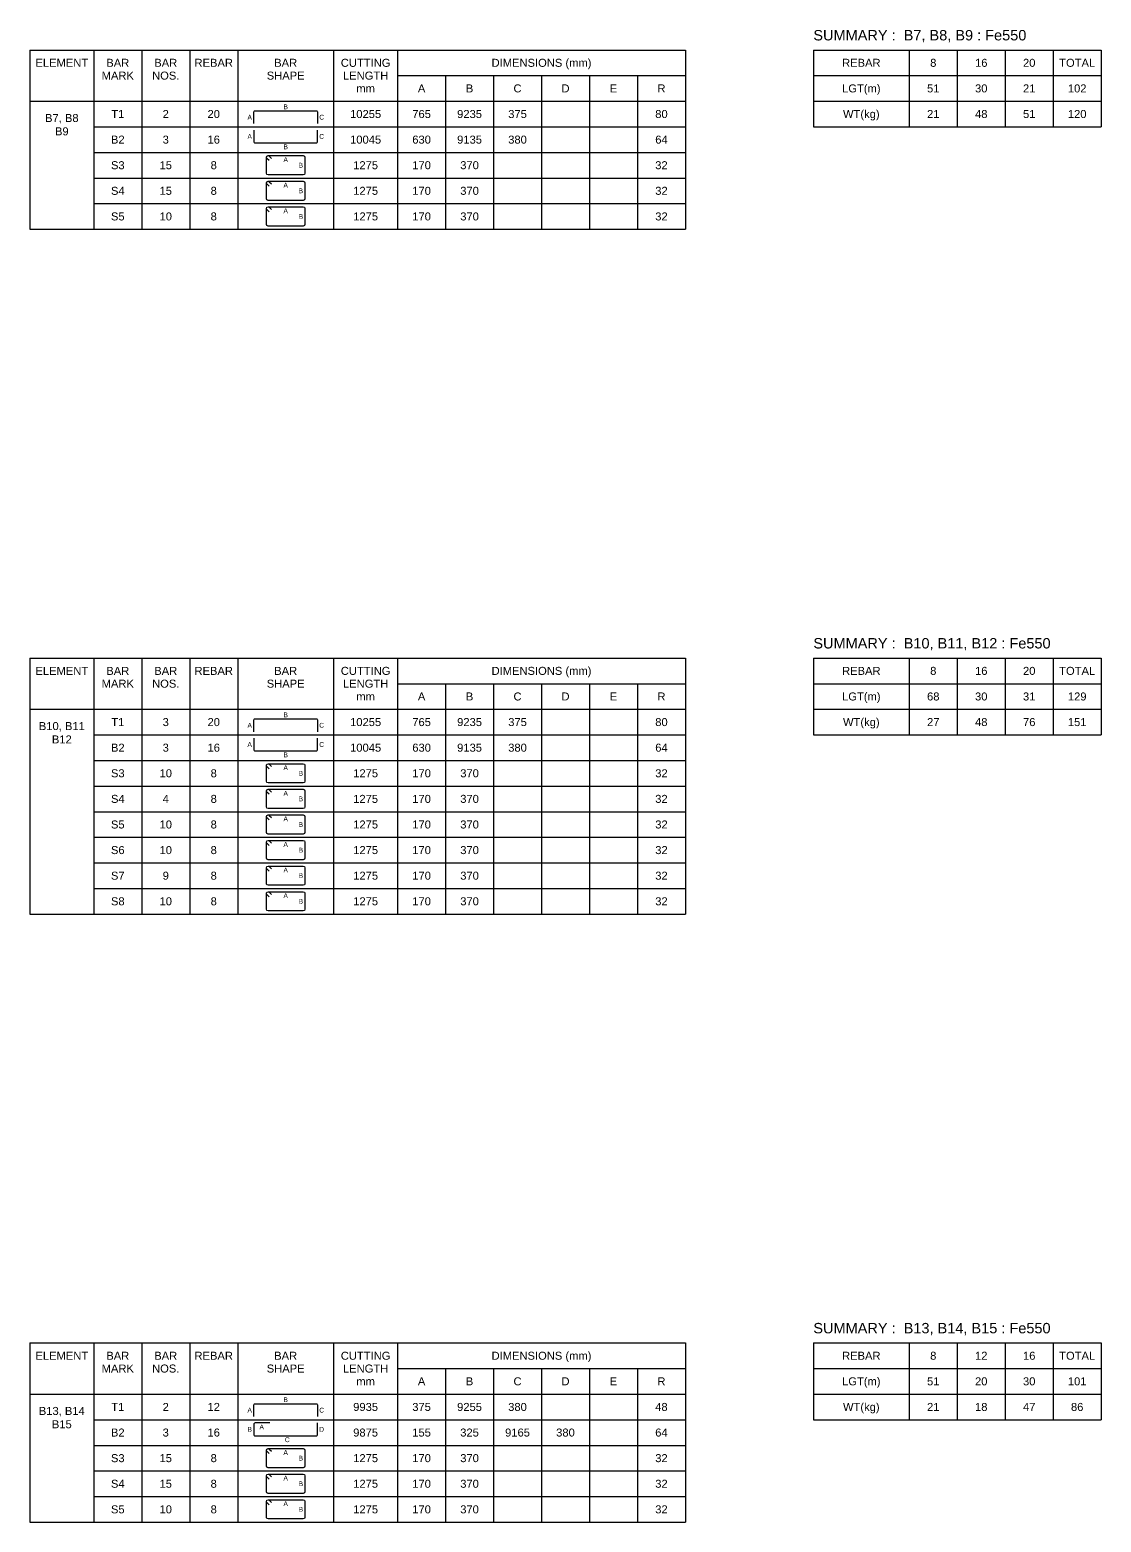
# Model space of a CAD drawing. Header units: inches. Extents: x -820 to 83376, y -186800 to 1700.
# Drawn here: x 33672 to 67172, y -90000 to -43370 of the extents above; entities that cross this region are included whole.
import ezdxf
from ezdxf.enums import TextEntityAlignment as Align

# ---------------------------------------------------------------- set-up
doc = ezdxf.new("R2010")
doc.units = ezdxf.units.IN
doc.header["$LTSCALE"] = 1000
doc.header["$MEASUREMENT"] = 0
for name, color, linetype in [('Dimension', 31, 'Continuous'), ('Reinforcement', 4, 'Continuous'), ('Schedule Header', 4, 'Continuous'), ('Schedule Line', 60, 'Continuous'), ('Text', 31, 'Continuous')]:
    doc.layers.add(name, color=color, linetype=linetype)
doc.styles.add('SC-SansSerif', font='SansSerif')

msp = doc.modelspace()

# ---------------------------------------------------------------- linework, layer by layer
at = {"layer": 'Reinforcement'}
for points in [[(40672, -46300), (40672, -45950, -0.5), (40722, -45900), (42622, -45900, -0.5), (42672, -45950), (42672, -46300)], [(40672, -46500), (40672, -46850, 0.5), (40722, -46900), (42622, -46900, 0.5), (42672, -46850), (42672, -46500)], [(41157.4, -47456.1), (41086.6, -47385.4, -0.1989124), (41072, -47350, -0.4142046), (41122, -47300, -0.1989044), (41157.4, -47314.6), (41228.1, -47385.4)], [(41157.4, -48256.1), (41086.6, -48185.4, -0.1989124), (41072, -48150, -0.4142046), (41122, -48100, -0.1989044), (41157.4, -48114.6), (41228.1, -48185.4)], [(41157.4, -49056.1), (41086.6, -48985.4, -0.1989124), (41072, -48950, -0.4142046), (41122, -48900, -0.1989044), (41157.4, -48914.6), (41228.1, -48985.4)], [(40672, -65300), (40672, -64950, -0.5), (40722, -64900), (42622, -64900, -0.5), (42672, -64950), (42672, -65300)], [(40672, -65500), (40672, -65850, 0.5), (40722, -65900), (42622, -65900, 0.5), (42672, -65850), (42672, -65500)], [(41157.4, -66456.1), (41086.6, -66385.4, -0.1989124), (41072, -66350, -0.4142046), (41122, -66300, -0.1989044), (41157.4, -66314.6), (41228.1, -66385.4)], [(41157.4, -67256.1), (41086.6, -67185.4, -0.1989124), (41072, -67150, -0.4142046), (41122, -67100, -0.1989044), (41157.4, -67114.6), (41228.1, -67185.4)], [(41157.4, -68056.1), (41086.6, -67985.4, -0.1989124), (41072, -67950, -0.4142046), (41122, -67900, -0.1989044), (41157.4, -67914.6), (41228.1, -67985.4)], [(41157.4, -68856.1), (41086.6, -68785.4, -0.1989124), (41072, -68750, -0.4142046), (41122, -68700, -0.1989044), (41157.4, -68714.6), (41228.1, -68785.4)], [(41157.4, -69656.1), (41086.6, -69585.4, -0.1989124), (41072, -69550, -0.4142046), (41122, -69500, -0.1989044), (41157.4, -69514.6), (41228.1, -69585.4)], [(41157.4, -70456.1), (41086.6, -70385.4, -0.1989124), (41072, -70350, -0.4142046), (41122, -70300, -0.1989044), (41157.4, -70314.6), (41228.1, -70385.4)], [(40671.5, -86700), (40671.5, -86350, -0.5), (40721.5, -86300), (42621.5, -86300, -0.5), (42671.5, -86350), (42671.5, -86700)], [(41171.5, -86900), (40721.5, -86900, 0.5), (40671.5, -86950), (40671.5, -87250, 0.5), (40721.5, -87300), (42621.5, -87300, 0.5), (42671.5, -87250), (42671.5, -86900)], [(41156.9, -87856.1), (41086.2, -87785.4, -0.1989124), (41071.5, -87750, -0.4142046), (41121.5, -87700, -0.1989044), (41156.9, -87714.6), (41227.6, -87785.4)], [(41156.9, -88656.1), (41086.2, -88585.4, -0.1989124), (41071.5, -88550, -0.4142046), (41121.5, -88500, -0.1989044), (41156.9, -88514.6), (41227.6, -88585.4)], [(41156.9, -89456.1), (41086.2, -89385.4, -0.1989124), (41071.5, -89350, -0.4142046), (41121.5, -89300, -0.1989044), (41156.9, -89314.6), (41227.6, -89385.4)]]:
    msp.add_lwpolyline(points, format="xyb", dxfattribs=at)
for points in [[(41072, -47350, -0.4142046), (41122, -47300), (42222, -47300, -0.4142046), (42272, -47350), (42272, -47850, -0.4142046), (42222, -47900), (41122, -47900, -0.4142046), (41072, -47850)], [(41072, -48150, -0.4142046), (41122, -48100), (42222, -48100, -0.4142046), (42272, -48150), (42272, -48650, -0.4142046), (42222, -48700), (41122, -48700, -0.4142046), (41072, -48650)], [(41072, -48950, -0.4142046), (41122, -48900), (42222, -48900, -0.4142046), (42272, -48950), (42272, -49450, -0.4142046), (42222, -49500), (41122, -49500, -0.4142046), (41072, -49450)], [(41072, -66350, -0.4142046), (41122, -66300), (42222, -66300, -0.4142046), (42272, -66350), (42272, -66850, -0.4142046), (42222, -66900), (41122, -66900, -0.4142046), (41072, -66850)], [(41072, -67150, -0.4142046), (41122, -67100), (42222, -67100, -0.4142046), (42272, -67150), (42272, -67650, -0.4142046), (42222, -67700), (41122, -67700, -0.4142046), (41072, -67650)], [(41072, -67950, -0.4142046), (41122, -67900), (42222, -67900, -0.4142046), (42272, -67950), (42272, -68450, -0.4142046), (42222, -68500), (41122, -68500, -0.4142046), (41072, -68450)], [(41072, -68750, -0.4142046), (41122, -68700), (42222, -68700, -0.4142046), (42272, -68750), (42272, -69250, -0.4142046), (42222, -69300), (41122, -69300, -0.4142046), (41072, -69250)], [(41072, -69550, -0.4142046), (41122, -69500), (42222, -69500, -0.4142046), (42272, -69550), (42272, -70050, -0.4142046), (42222, -70100), (41122, -70100, -0.4142046), (41072, -70050)], [(41072, -70350, -0.4142046), (41122, -70300), (42222, -70300, -0.4142046), (42272, -70350), (42272, -70850, -0.4142046), (42222, -70900), (41122, -70900, -0.4142046), (41072, -70850)], [(41071.5, -87750, -0.4142046), (41121.5, -87700), (42221.5, -87700, -0.4142046), (42271.5, -87750), (42271.5, -88250, -0.4142046), (42221.5, -88300), (41121.5, -88300, -0.4142046), (41071.5, -88250)], [(41071.5, -88550, -0.4142046), (41121.5, -88500), (42221.5, -88500, -0.4142046), (42271.5, -88550), (42271.5, -89050, -0.4142046), (42221.5, -89100), (41121.5, -89100, -0.4142046), (41071.5, -89050)], [(41071.5, -89350, -0.4142046), (41121.5, -89300), (42221.5, -89300, -0.4142046), (42271.5, -89350), (42271.5, -89850, -0.4142046), (42221.5, -89900), (41121.5, -89900, -0.4142046), (41071.5, -89850)]]:
    msp.add_lwpolyline(points, format="xyb", close=True, dxfattribs=at)
at = {"layer": 'Schedule Line'}
for p, q in [((33672, -44000), (54172, -44000)), ((33672, -44000), (33672, -49600)), ((35672, -44000), (35672, -49600)), ((37172, -44000), (37172, -49600)), ((38672, -44000), (38672, -49600)), ((40172, -44000), (40172, -49600)), ((43172, -44000), (43172, -49600)), ((45172, -44000), (45172, -49600)), ((54172, -44000), (54172, -49600)), ((58172, -44000), (67172, -44000)), ((58172, -44000), (58172, -46400)), ((61172, -44000), (61172, -46400)), ((62672, -44000), (62672, -46400)), ((64172, -44000), (64172, -46400)), ((65672, -44000), (65672, -46400)), ((67172, -44000), (67172, -46400)), ((45172, -44800), (54172, -44800)), ((46672, -44800), (46672, -49600)), ((48172, -44800), (48172, -49600)), ((49672, -44800), (49672, -49600)), ((51172, -44800), (51172, -49600)), ((52672, -44800), (52672, -49600)), ((58172, -44800), (67172, -44800)), ((33672, -45600), (54172, -45600)), ((58172, -45600), (67172, -45600)), ((35672, -46400), (54172, -46400)), ((58172, -46400), (67172, -46400)), ((35672, -47200), (54172, -47200)), ((35672, -48000), (54172, -48000)), ((35672, -48800), (54172, -48800)), ((33672, -49600), (54172, -49600)), ((35672, -49600), (54172, -49600)), ((33672, -63000), (54172, -63000)), ((33672, -63000), (33672, -71000)), ((35672, -63000), (35672, -71000)), ((37172, -63000), (37172, -71000)), ((38672, -63000), (38672, -71000)), ((40172, -63000), (40172, -71000)), ((43172, -63000), (43172, -71000)), ((45172, -63000), (45172, -71000)), ((54172, -63000), (54172, -71000)), ((58172, -63000), (67172, -63000)), ((58172, -63000), (58172, -65400)), ((61172, -63000), (61172, -65400)), ((62672, -63000), (62672, -65400)), ((64172, -63000), (64172, -65400)), ((65672, -63000), (65672, -65400)), ((67172, -63000), (67172, -65400)), ((45172, -63800), (54172, -63800)), ((46672, -63800), (46672, -71000)), ((48172, -63800), (48172, -71000)), ((49672, -63800), (49672, -71000)), ((51172, -63800), (51172, -71000)), ((52672, -63800), (52672, -71000)), ((58172, -63800), (67172, -63800)), ((33672, -64600), (54172, -64600)), ((58172, -64600), (67172, -64600)), ((35672, -65400), (54172, -65400)), ((58172, -65400), (67172, -65400)), ((35672, -66200), (54172, -66200)), ((35672, -67000), (54172, -67000)), ((35672, -67800), (54172, -67800)), ((35672, -68600), (54172, -68600)), ((35672, -69400), (54172, -69400)), ((35672, -70200), (54172, -70200)), ((33672, -71000), (54172, -71000)), ((35672, -71000), (54172, -71000)), ((33671.5, -84400), (54171.5, -84400)), ((33671.5, -84400), (33671.5, -90000)), ((35671.5, -84400), (35671.5, -90000)), ((37171.5, -84400), (37171.5, -90000)), ((38671.5, -84400), (38671.5, -90000)), ((40171.5, -84400), (40171.5, -90000)), ((43171.5, -84400), (43171.5, -90000)), ((45171.5, -84400), (45171.5, -90000)), ((54171.5, -84400), (54171.5, -90000)), ((58171.5, -84400), (67171.5, -84400)), ((58171.5, -84400), (58171.5, -86800)), ((61171.5, -84400), (61171.5, -86800)), ((62671.5, -84400), (62671.5, -86800)), ((64171.5, -84400), (64171.5, -86800)), ((65671.5, -84400), (65671.5, -86800)), ((67171.5, -84400), (67171.5, -86800)), ((45171.5, -85200), (54171.5, -85200)), ((46671.5, -85200), (46671.5, -90000)), ((48171.5, -85200), (48171.5, -90000)), ((49671.5, -85200), (49671.5, -90000)), ((51171.5, -85200), (51171.5, -90000)), ((52671.5, -85200), (52671.5, -90000)), ((58171.5, -85200), (67171.5, -85200)), ((33671.5, -86000), (54171.5, -86000)), ((58171.5, -86000), (67171.5, -86000)), ((35671.5, -86800), (54171.5, -86800)), ((58171.5, -86800), (67171.5, -86800)), ((35671.5, -87600), (54171.5, -87600)), ((35671.5, -88400), (54171.5, -88400)), ((35671.5, -89200), (54171.5, -89200)), ((33671.5, -90000), (54171.5, -90000)), ((35671.5, -90000), (54171.5, -90000))]:
    msp.add_line(p, q, dxfattribs=at)

# ---------------------------------------------------------------- texts
at = {"layer": 'Dimension', "style": 'SC-SansSerif'}
for s, p in [('A', (40547, -46100)), ('B', (41672, -45775)), ('C', (42797, -46100)), ('A', (40547, -46700)), ('C', (42797, -46700)), ('B', (41672, -47025)), ('A', (41672, -47425)), ('B', (42147, -47600)), ('A', (41672, -48225)), ('B', (42147, -48400)), ('A', (41672, -49025)), ('B', (42147, -49200)), ('B', (41672, -64775)), ('A', (40547, -65100)), ('C', (42797, -65100)), ('A', (40547, -65700)), ('C', (42797, -65700)), ('B', (41672, -66025)), ('A', (41672, -66425)), ('B', (42147, -66600)), ('A', (41672, -67225)), ('B', (42147, -67400)), ('A', (41672, -68025)), ('B', (42147, -68200)), ('A', (41672, -68825)), ('B', (42147, -69000)), ('A', (41672, -69625)), ('B', (42147, -69800)), ('A', (41672, -70425)), ('B', (42147, -70600)), ('B', (41671.5, -86175)), ('A', (40546.5, -86500)), ('C', (42796.5, -86500)), ('B', (40546.5, -87100)), ('A', (40921.5, -87025)), ('D', (42796.5, -87100)), ('C', (41721.5, -87425)), ('A', (41671.5, -87825)), ('B', (42146.5, -88000)), ('A', (41671.5, -88625)), ('B', (42146.5, -88800)), ('A', (41671.5, -89425)), ('B', (42146.5, -89600))]:
    msp.add_text(s, height=150, dxfattribs=at).set_placement(p, align=Align.MIDDLE_CENTER)
at = {"layer": 'Schedule Header', "style": 'SC-SansSerif'}
for s, p in [('SUMMARY :  B7, B8, B9 : Fe550', (58172, -43700)), ('SUMMARY :  B10, B11, B12 : Fe550', (58172, -62700)), ('SUMMARY :  B13, B14, B15 : Fe550', (58171.5, -84100))]:
    msp.add_text(s, height=325, dxfattribs=at).set_placement(p)
for s, p in [('ELEMENT', (34672, -44400)), ('BAR', (36422, -44400)), ('BAR', (37922, -44400)), ('REBAR', (39422, -44400)), ('BAR', (41672, -44400)), ('CUTTING', (44172, -44400)), ('DIMENSIONS (mm)', (49672, -44400)), ('REBAR', (59672, -44400)), ('8', (61922, -44400)), ('16', (63422, -44400)), ('20', (64922, -44400)), ('TOTAL', (66422, -44400)), ('MARK', (36422, -44800)), ('NOS.', (37922, -44800)), ('SHAPE', (41672, -44800)), ('LENGTH', (44172, -44800)), ('mm', (44172, -45200)), ('A', (45922, -45200)), ('B', (47422, -45200)), ('C', (48922, -45200)), ('D', (50422, -45200)), ('E', (51922, -45200)), ('R', (53422, -45200)), ('LGT(m)', (59672, -45200)), ('WT(kg)', (59672, -46000)), ('ELEMENT', (34672, -63400)), ('BAR', (36422, -63400)), ('BAR', (37922, -63400)), ('REBAR', (39422, -63400)), ('BAR', (41672, -63400)), ('CUTTING', (44172, -63400)), ('DIMENSIONS (mm)', (49672, -63400)), ('REBAR', (59672, -63400)), ('8', (61922, -63400)), ('16', (63422, -63400)), ('20', (64922, -63400)), ('TOTAL', (66422, -63400)), ('MARK', (36422, -63800)), ('NOS.', (37922, -63800)), ('SHAPE', (41672, -63800)), ('LENGTH', (44172, -63800)), ('mm', (44172, -64200)), ('A', (45922, -64200)), ('B', (47422, -64200)), ('C', (48922, -64200)), ('D', (50422, -64200)), ('E', (51922, -64200)), ('R', (53422, -64200)), ('LGT(m)', (59672, -64200)), ('WT(kg)', (59672, -65000)), ('ELEMENT', (34671.5, -84800)), ('BAR', (36421.5, -84800)), ('BAR', (37921.5, -84800)), ('REBAR', (39421.5, -84800)), ('BAR', (41671.5, -84800)), ('CUTTING', (44171.5, -84800)), ('DIMENSIONS (mm)', (49671.5, -84800)), ('REBAR', (59671.5, -84800)), ('8', (61921.5, -84800)), ('12', (63421.5, -84800)), ('16', (64921.5, -84800)), ('TOTAL', (66421.5, -84800)), ('MARK', (36421.5, -85200)), ('NOS.', (37921.5, -85200)), ('SHAPE', (41671.5, -85200)), ('LENGTH', (44171.5, -85200)), ('mm', (44171.5, -85600)), ('A', (45921.5, -85600)), ('B', (47421.5, -85600)), ('C', (48921.5, -85600)), ('D', (50421.5, -85600)), ('E', (51921.5, -85600)), ('R', (53421.5, -85600)), ('LGT(m)', (59671.5, -85600)), ('WT(kg)', (59671.5, -86400))]:
    msp.add_text(s, height=250, dxfattribs=at).set_placement(p, align=Align.MIDDLE_CENTER)
at = {"layer": 'Text', "style": 'SC-SansSerif'}
for s, p in [('51', (61922, -45200)), ('30', (63422, -45200)), ('21', (64922, -45200)), ('102', (66422, -45200)), ('T1', (36422, -46000)), ('2', (37922, -46000)), ('20', (39422, -46000)), ('10255', (44172, -46000)), ('765', (45922, -46000)), ('9235', (47422, -46000)), ('375', (48922, -46000)), ('80', (53422, -46000)), ('21', (61922, -46000)), ('48', (63422, -46000)), ('51', (64922, -46000)), ('120', (66422, -46000)), ('B2', (36422, -46800)), ('3', (37922, -46800)), ('16', (39422, -46800)), ('10045', (44172, -46800)), ('630', (45922, -46800)), ('9135', (47422, -46800)), ('380', (48922, -46800)), ('64', (53422, -46800)), ('S3', (36422, -47600)), ('15', (37922, -47600)), ('8', (39422, -47600)), ('1275', (44172, -47600)), ('170', (45922, -47600)), ('370', (47422, -47600)), ('32', (53422, -47600)), ('S4', (36422, -48400)), ('15', (37922, -48400)), ('8', (39422, -48400)), ('1275', (44172, -48400)), ('170', (45922, -48400)), ('370', (47422, -48400)), ('32', (53422, -48400)), ('S5', (36422, -49200)), ('10', (37922, -49200)), ('8', (39422, -49200)), ('1275', (44172, -49200)), ('170', (45922, -49200)), ('370', (47422, -49200)), ('32', (53422, -49200)), ('68', (61922, -64200)), ('30', (63422, -64200)), ('31', (64922, -64200)), ('129', (66422, -64200)), ('T1', (36422, -65000)), ('3', (37922, -65000)), ('20', (39422, -65000)), ('10255', (44172, -65000)), ('765', (45922, -65000)), ('9235', (47422, -65000)), ('375', (48922, -65000)), ('80', (53422, -65000)), ('27', (61922, -65000)), ('48', (63422, -65000)), ('76', (64922, -65000)), ('151', (66422, -65000)), ('B2', (36422, -65800)), ('3', (37922, -65800)), ('16', (39422, -65800)), ('10045', (44172, -65800)), ('630', (45922, -65800)), ('9135', (47422, -65800)), ('380', (48922, -65800)), ('64', (53422, -65800)), ('S3', (36422, -66600)), ('10', (37922, -66600)), ('8', (39422, -66600)), ('1275', (44172, -66600)), ('170', (45922, -66600)), ('370', (47422, -66600)), ('32', (53422, -66600)), ('S4', (36422, -67400)), ('4', (37922, -67400)), ('8', (39422, -67400)), ('1275', (44172, -67400)), ('170', (45922, -67400)), ('370', (47422, -67400)), ('32', (53422, -67400)), ('S5', (36422, -68200)), ('10', (37922, -68200)), ('8', (39422, -68200)), ('1275', (44172, -68200)), ('170', (45922, -68200)), ('370', (47422, -68200)), ('32', (53422, -68200)), ('S6', (36422, -69000)), ('10', (37922, -69000)), ('8', (39422, -69000)), ('1275', (44172, -69000)), ('170', (45922, -69000)), ('370', (47422, -69000)), ('32', (53422, -69000)), ('S7', (36422, -69800)), ('9', (37922, -69800)), ('8', (39422, -69800)), ('1275', (44172, -69800)), ('170', (45922, -69800)), ('370', (47422, -69800)), ('32', (53422, -69800)), ('S8', (36422, -70600)), ('10', (37922, -70600)), ('8', (39422, -70600)), ('1275', (44172, -70600)), ('170', (45922, -70600)), ('370', (47422, -70600)), ('32', (53422, -70600)), ('51', (61921.5, -85600)), ('20', (63421.5, -85600)), ('30', (64921.5, -85600)), ('101', (66421.5, -85600)), ('T1', (36421.5, -86400)), ('2', (37921.5, -86400)), ('12', (39421.5, -86400)), ('9935', (44171.5, -86400)), ('375', (45921.5, -86400)), ('9255', (47421.5, -86400)), ('380', (48921.5, -86400)), ('48', (53421.5, -86400)), ('21', (61921.5, -86400)), ('18', (63421.5, -86400)), ('47', (64921.5, -86400)), ('86', (66421.5, -86400)), ('B2', (36421.5, -87200)), ('3', (37921.5, -87200)), ('16', (39421.5, -87200)), ('9875', (44171.5, -87200)), ('155', (45921.5, -87200)), ('325', (47421.5, -87200)), ('9165', (48921.5, -87200)), ('380', (50421.5, -87200)), ('64', (53421.5, -87200)), ('S3', (36421.5, -88000)), ('15', (37921.5, -88000)), ('8', (39421.5, -88000)), ('1275', (44171.5, -88000)), ('170', (45921.5, -88000)), ('370', (47421.5, -88000)), ('32', (53421.5, -88000)), ('S4', (36421.5, -88800)), ('15', (37921.5, -88800)), ('8', (39421.5, -88800)), ('1275', (44171.5, -88800)), ('170', (45921.5, -88800)), ('370', (47421.5, -88800)), ('32', (53421.5, -88800)), ('S5', (36421.5, -89600)), ('10', (37921.5, -89600)), ('8', (39421.5, -89600)), ('1275', (44171.5, -89600)), ('170', (45921.5, -89600)), ('370', (47421.5, -89600)), ('32', (53421.5, -89600))]:
    msp.add_text(s, height=250, dxfattribs=at).set_placement(p, align=Align.MIDDLE_CENTER)
at = {"layer": 'Text', "char_height": 250, "attachment_point": 2, "style": 'SC-SansSerif'}
for s, insert in [('B7, B8\\PB9', (34672, -46000)), ('B10, B11\\PB12', (34672, -65000)), ('B13, B14\\PB15', (34671.5, -86400))]:
    msp.add_mtext(s, dxfattribs=dict(at, insert=insert))

doc.saveas('drawing.dxf')
